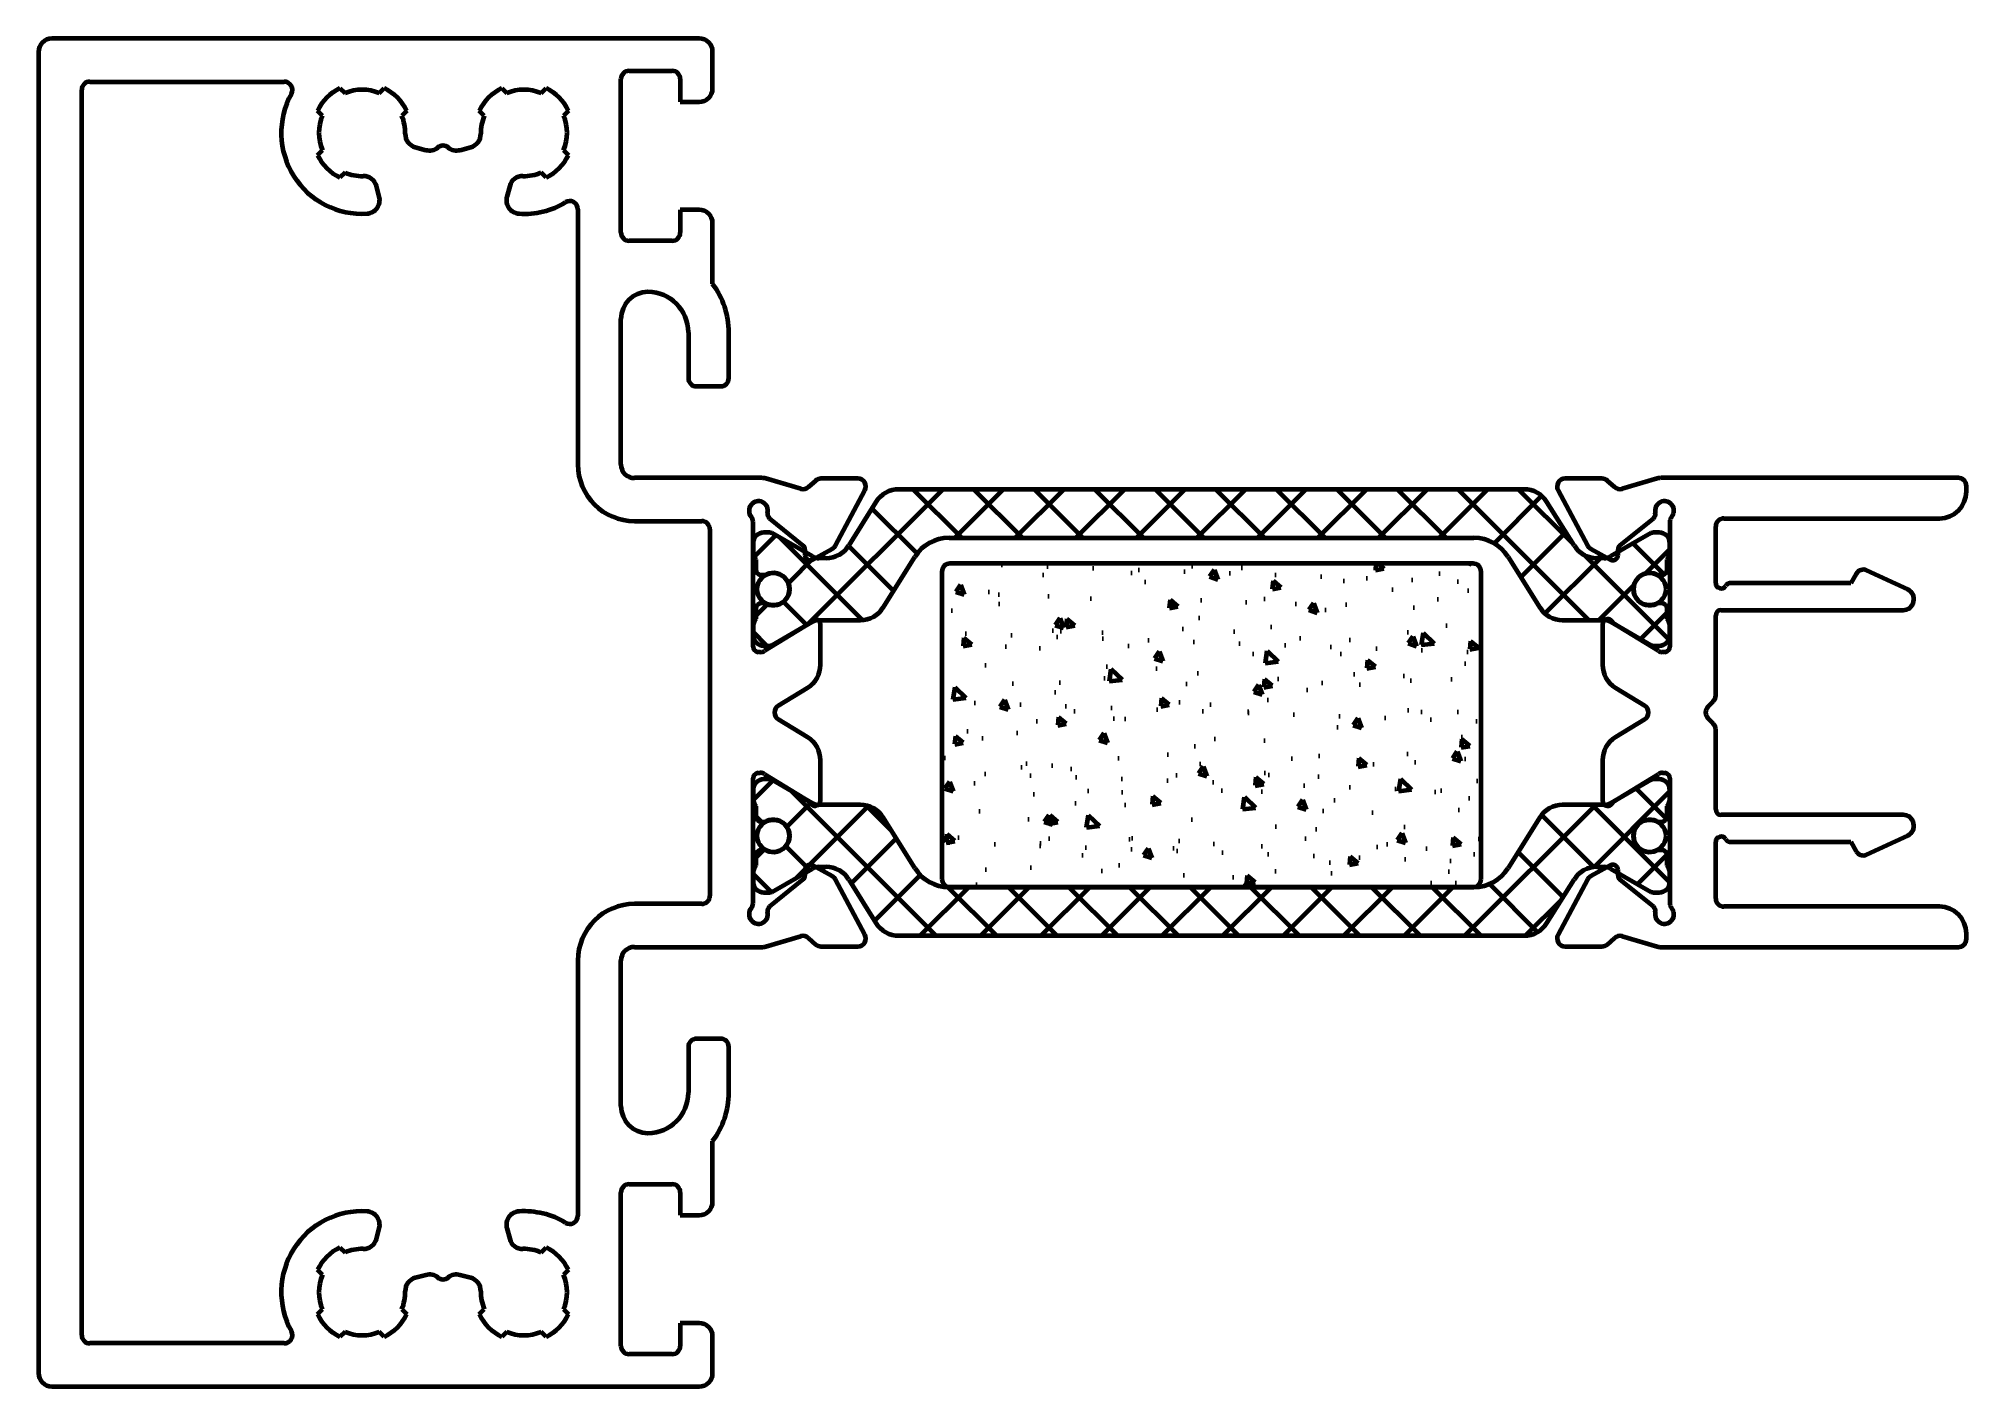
# Model space of a CAD drawing. Header units: millimetres. Extents: x 1948.3 to 2019.8, y 1019.1 to 1069.1.
import ezdxf

# ---------------------------------------------------------------- set-up
doc = ezdxf.new("R2010")
doc.units = ezdxf.units.MM
doc.layers.add('00_POLIAMIDAS', color=8, linetype='Continuous', lineweight=70)

msp = doc.modelspace()

# ---------------------------------------------------------------- hatches: boundary and pattern name
at = {"lineweight": 100}
h = msp.add_hatch(dxfattribs=at)
h.set_pattern_fill('AR-CONC', color=8, scale=0.02, angle=270, style=0)
h.paths.add_polyline_path([(2001.783, 1049.306, 0.414214), (2001.483, 1049.606), (1982.083, 1049.606, 0.414214), (1981.783, 1049.306), (1981.783, 1037.906, 0.414214), (1982.083, 1037.606), (2001.483, 1037.606, 0.414214), (2001.783, 1037.906)])
at = {"layer": '00_POLIAMIDAS'}
h = msp.add_hatch(dxfattribs=at)
h.set_pattern_fill('ANSI37', color=8, scale=0.5, style=0)
h.paths.add_polyline_path([(2004.226, 1051.89, 0.258618), (2003.378, 1052.36), (1991.783, 1052.36), (1980.187, 1052.36, 0.258618), (1979.339, 1051.89), (1978.333, 1050.28, -0.258618), (1977.485, 1049.81), (1977.223, 1049.81, -0.131652), (1976.973, 1049.877), (1975.49, 1050.733, 0.131652), (1975.39, 1050.76), (1975.183, 1050.76, 0.414214), (1974.783, 1050.36), (1974.783, 1050.014, 0.131652), (1974.823, 1049.864), (1974.883, 1049.76), (1974.883, 1049.385, 0.414214), (1975.083, 1049.185), (1975.195, 1049.185, 0.109552), (1975.279, 1049.204, -0.548663), (1976.133, 1048.66, -0.548663), (1975.279, 1048.116, 0.109552), (1975.195, 1048.135), (1975.083, 1048.135, 0.414214), (1974.883, 1047.935), (1974.883, 1047.56), (1974.823, 1047.457, 0.131652), (1974.783, 1047.307), (1974.783, 1046.96, 0.414214), (1975.183, 1046.56), (1975.39, 1046.56, 0.131652), (1975.49, 1046.587), (1976.973, 1047.443, -0.131652), (1977.223, 1047.51), (1978.76, 1047.51, 0.258618), (1979.608, 1047.98), (1980.779, 1049.855, -0.258618), (1982.052, 1050.56), (1991.783, 1050.56), (2001.514, 1050.56, -0.258618), (2002.786, 1049.855), (2003.957, 1047.98, 0.258618), (2004.806, 1047.51), (2006.343, 1047.51, -0.131652), (2006.593, 1047.443), (2008.076, 1046.587, 0.131652), (2008.176, 1046.56), (2008.383, 1046.56, 0.414214), (2008.783, 1046.96), (2008.783, 1047.307, 0.131652), (2008.743, 1047.457), (2008.683, 1047.56), (2008.683, 1047.935, 0.414214), (2008.483, 1048.135), (2008.371, 1048.135, 0.109552), (2008.286, 1048.116, -0.548663), (2007.433, 1048.66, -0.548663), (2008.286, 1049.204, 0.109552), (2008.371, 1049.185), (2008.483, 1049.185, 0.414214), (2008.683, 1049.385), (2008.683, 1049.76), (2008.743, 1049.864, 0.131652), (2008.783, 1050.014), (2008.783, 1050.36, 0.414214), (2008.383, 1050.76), (2008.176, 1050.76, 0.131652), (2008.076, 1050.733), (2006.593, 1049.877, -0.131652), (2006.343, 1049.81), (2006.08, 1049.81, -0.258618), (2005.232, 1050.28)])
h = msp.add_hatch(dxfattribs=at)
h.set_pattern_fill('ANSI37', color=8, scale=0.5, style=0)
h.paths.add_polyline_path([(1979.339, 1036.276, 0.258618), (1980.187, 1035.806), (1991.783, 1035.806), (2003.378, 1035.806, 0.258618), (2004.226, 1036.276), (2005.232, 1037.886, -0.258618), (2006.08, 1038.356), (2006.343, 1038.356, -0.131652), (2006.593, 1038.289), (2008.076, 1037.433, 0.131652), (2008.176, 1037.406), (2008.383, 1037.406, 0.414214), (2008.783, 1037.806), (2008.783, 1038.153, 0.131652), (2008.743, 1038.303), (2008.683, 1038.406), (2008.683, 1038.781, 0.414214), (2008.483, 1038.981), (2008.371, 1038.981, 0.109552), (2008.286, 1038.963, -0.548663), (2007.433, 1039.506, -0.548663), (2008.286, 1040.05, 0.109552), (2008.371, 1040.031), (2008.483, 1040.031, 0.414214), (2008.683, 1040.231), (2008.683, 1040.606), (2008.743, 1040.71, 0.131652), (2008.783, 1040.86), (2008.783, 1041.206, 0.414214), (2008.383, 1041.606), (2008.176, 1041.606, 0.131652), (2008.076, 1041.58), (2006.593, 1040.723, -0.131652), (2006.343, 1040.656), (2004.806, 1040.656, 0.258618), (2003.957, 1040.186), (2002.786, 1038.312, -0.258618), (2001.514, 1037.606), (1991.783, 1037.606), (1982.052, 1037.606, -0.258618), (1980.779, 1038.312), (1979.608, 1040.186, 0.258618), (1978.76, 1040.656), (1977.223, 1040.656, -0.131652), (1976.973, 1040.723), (1975.49, 1041.58, 0.131652), (1975.39, 1041.606), (1975.183, 1041.606, 0.414214), (1974.783, 1041.206), (1974.783, 1040.86, 0.131652), (1974.823, 1040.71), (1974.883, 1040.606), (1974.883, 1040.231, 0.414214), (1975.083, 1040.031), (1975.195, 1040.031, 0.109552), (1975.279, 1040.05, -0.548663), (1976.133, 1039.506, -0.548663), (1975.279, 1038.963, 0.109552), (1975.195, 1038.981), (1975.083, 1038.981, 0.414214), (1974.883, 1038.781), (1974.883, 1038.406), (1974.823, 1038.303, 0.131652), (1974.783, 1038.153), (1974.783, 1037.806, 0.414214), (1975.183, 1037.406), (1975.39, 1037.406, 0.131652), (1975.49, 1037.433), (1976.973, 1038.289, -0.131652), (1977.223, 1038.356), (1977.485, 1038.356, -0.258618), (1978.333, 1037.886)])

# ---------------------------------------------------------------- linework, layer by layer
at = {"lineweight": 100}
for p, q in [((1972.783, 1069.083), (1948.783, 1069.083)), ((1948.283, 1068.583), (1948.283, 1019.583)), ((1973.283, 1067.233), (1973.283, 1068.583)), ((1969.883, 1061.883), (1969.883, 1067.583)), ((1970.183, 1067.883), (1971.783, 1067.883)), ((1972.083, 1067.583), (1972.083, 1066.733)), ((1949.883, 1020.983), (1949.883, 1067.183)), ((1950.183, 1067.483), (1957.397, 1067.483)), ((1959.459, 1067.24), (1959.648, 1067.052)), ((1960.918, 1067.052), (1961.106, 1067.24)), ((1965.459, 1067.24), (1965.648, 1067.052)), ((1966.918, 1067.052), (1967.106, 1067.24)), ((1958.814, 1066.218), (1958.626, 1066.407)), ((1961.939, 1066.407), (1961.751, 1066.218)), ((1964.814, 1066.218), (1964.626, 1066.407)), ((1967.939, 1066.407), (1967.751, 1066.218)), ((1972.083, 1066.733), (1972.483, 1066.733)), ((1972.483, 1066.733), (1972.783, 1066.733)), ((1958.626, 1064.76), (1958.814, 1064.948)), ((1962.253, 1065.055), (1962.649, 1064.949)), ((1963.917, 1064.949), (1964.313, 1065.055)), ((1967.751, 1064.948), (1967.939, 1064.76)), ((1959.648, 1064.115), (1959.459, 1063.927)), ((1967.106, 1063.927), (1966.918, 1064.115)), ((1960.917, 1063.217), (1960.811, 1063.613)), ((1965.755, 1063.613), (1965.649, 1063.217)), ((1968.283, 1062.755), (1968.283, 1053.283)), ((1972.483, 1062.733), (1972.083, 1062.733)), ((1972.083, 1062.733), (1972.083, 1061.883)), ((1972.783, 1062.733), (1972.483, 1062.733)), ((1973.283, 1059.983), (1973.283, 1062.233)), ((1971.783, 1061.583), (1970.183, 1061.583)), ((1969.883, 1053.283), (1969.883, 1058.683)), ((1972.383, 1058.183), (1972.383, 1056.483)), ((1973.883, 1056.483), (1973.883, 1058.183)), ((1972.683, 1056.183), (1973.583, 1056.183)), ((1975.112, 1052.783), (1970.383, 1052.783)), ((1976.556, 1052.385), (1975.252, 1052.763)), ((1977.1, 1052.683), (1976.841, 1052.45)), ((1978.665, 1052.76), (1977.301, 1052.76)), ((2006.265, 1052.76), (2004.9, 1052.76)), ((2006.725, 1052.45), (2006.466, 1052.683)), ((2008.314, 1052.763), (2007.009, 1052.385)), ((2019.483, 1052.783), (2008.453, 1052.783)), ((2019.783, 1052.283), (2019.783, 1052.483)), ((1977.836, 1050.274), (1978.93, 1052.319)), ((2004.636, 1052.319), (2005.73, 1050.274)), ((1970.383, 1051.183), (1972.883, 1051.183)), ((1974.783, 1046.525), (1974.783, 1051.154)), ((1975.392, 1051.285), (1976.631, 1050.283)), ((2006.934, 1050.283), (2008.174, 1051.285)), ((2008.783, 1051.154), (2008.783, 1046.525)), ((2010.783, 1051.283), (2018.783, 1051.283)), ((1973.183, 1050.883), (1973.183, 1037.283)), ((2010.483, 1048.883), (2010.483, 1050.983)), ((1976.705, 1050.124), (1976.702, 1049.933)), ((1976.999, 1049.755), (1977.717, 1050.153)), ((2005.849, 1050.153), (2006.567, 1049.755)), ((2006.864, 1049.933), (2006.86, 1050.124)), ((2015.695, 1049.233), (2015.493, 1048.883)), ((2017.603, 1048.646), (2016.081, 1049.355)), ((2015.493, 1048.883), (2011.029, 1048.883)), ((2010.483, 1044.708), (2010.483, 1047.683)), ((2010.683, 1047.883), (2017.434, 1047.883)), ((1976.888, 1047.394), (1975.207, 1046.369)), ((1977.283, 1045.854), (1977.283, 1047.347)), ((2006.283, 1047.347), (2006.283, 1045.854)), ((2008.359, 1046.369), (2006.677, 1047.394)), ((1975.051, 1046.325), (1974.983, 1046.325)), ((2008.583, 1046.325), (2008.515, 1046.325)), ((1975.722, 1044.339), (1976.803, 1045)), ((2006.762, 1045), (2007.843, 1044.339)), ((2010.195, 1044.295), (2010.395, 1044.495)), ((1976.803, 1043.167), (1975.722, 1043.827)), ((2007.843, 1043.827), (2006.762, 1043.167)), ((2010.395, 1043.671), (2010.195, 1043.871)), ((2010.483, 1040.483), (2010.483, 1043.459)), ((1974.983, 1041.842), (1975.051, 1041.842)), ((1975.207, 1041.798), (1976.888, 1040.772)), ((1977.283, 1040.819), (1977.283, 1042.313)), ((2006.283, 1042.313), (2006.283, 1040.819)), ((2006.677, 1040.772), (2008.359, 1041.798)), ((2008.515, 1041.842), (2008.583, 1041.842)), ((1974.783, 1037.012), (1974.783, 1041.642)), ((2008.783, 1041.642), (2008.783, 1037.012)), ((2017.434, 1040.283), (2010.683, 1040.283)), ((2010.483, 1037.183), (2010.483, 1039.283)), ((2011.029, 1039.283), (2015.493, 1039.283)), ((2015.493, 1039.283), (2015.695, 1038.933)), ((2016.081, 1038.811), (2017.603, 1039.521)), ((1976.702, 1038.233), (1976.705, 1038.042)), ((1977.717, 1038.013), (1976.999, 1038.411)), ((2006.567, 1038.411), (2005.849, 1038.013)), ((2006.86, 1038.042), (2006.864, 1038.233)), ((1976.631, 1037.883), (1975.392, 1036.882)), ((1978.93, 1035.848), (1977.836, 1037.893)), ((2005.73, 1037.893), (2004.636, 1035.848)), ((2008.174, 1036.882), (2006.934, 1037.883)), ((1972.883, 1036.983), (1970.383, 1036.983)), ((2018.783, 1036.883), (2010.783, 1036.883)), ((1970.383, 1035.383), (1975.112, 1035.383)), ((1975.252, 1035.403), (1976.556, 1035.782)), ((1976.841, 1035.717), (1977.1, 1035.483)), ((1977.301, 1035.406), (1978.665, 1035.406)), ((2004.9, 1035.406), (2006.265, 1035.406)), ((2006.466, 1035.483), (2006.725, 1035.717)), ((2007.009, 1035.782), (2008.314, 1035.403)), ((2008.453, 1035.383), (2019.483, 1035.383)), ((2019.783, 1035.683), (2019.783, 1035.883)), ((1968.283, 1034.883), (1968.283, 1025.412)), ((1969.883, 1029.483), (1969.883, 1034.883)), ((1973.583, 1031.983), (1972.683, 1031.983)), ((1972.383, 1031.683), (1972.383, 1029.983)), ((1973.883, 1029.983), (1973.883, 1031.683)), ((1973.283, 1025.933), (1973.283, 1028.183)), ((1969.883, 1020.583), (1969.883, 1026.283)), ((1970.183, 1026.583), (1971.783, 1026.583)), ((1972.083, 1026.283), (1972.083, 1025.433)), ((1972.083, 1025.433), (1972.483, 1025.433)), ((1972.483, 1025.433), (1972.783, 1025.433)), ((1960.811, 1024.553), (1960.917, 1024.949)), ((1965.649, 1024.949), (1965.755, 1024.553)), ((1959.459, 1024.24), (1959.648, 1024.052)), ((1966.918, 1024.052), (1967.106, 1024.24)), ((1958.814, 1023.218), (1958.626, 1023.407)), ((1962.649, 1023.217), (1962.253, 1023.111)), ((1964.313, 1023.111), (1963.917, 1023.217)), ((1967.939, 1023.407), (1967.751, 1023.218)), ((1958.626, 1021.76), (1958.814, 1021.948)), ((1961.751, 1021.948), (1961.939, 1021.76)), ((1964.626, 1021.76), (1964.814, 1021.948)), ((1967.751, 1021.948), (1967.939, 1021.76)), ((1959.648, 1021.115), (1959.459, 1020.927)), ((1961.106, 1020.927), (1960.918, 1021.115)), ((1965.648, 1021.115), (1965.459, 1020.927)), ((1967.106, 1020.927), (1966.918, 1021.115)), ((1972.483, 1021.433), (1972.083, 1021.433)), ((1972.083, 1021.433), (1972.083, 1020.583)), ((1972.783, 1021.433), (1972.483, 1021.433)), ((1957.397, 1020.683), (1950.183, 1020.683)), ((1973.283, 1019.583), (1973.283, 1020.933)), ((1971.783, 1020.283), (1970.183, 1020.283)), ((1948.783, 1019.083), (1972.783, 1019.083))]:
    msp.add_line(p, q, dxfattribs=at)
for centre, radius, start, end in [((1948.783, 1068.583), 0.5, 90, 180), ((1972.783, 1068.583), 0.5, 360, 90), ((1970.183, 1067.583), 0.3, 90, 180), ((1971.783, 1067.583), 0.3, 0, 90), ((1950.183, 1067.183), 0.3, 90, 180), ((1960.283, 1065.583), 3, 150.99745, 273.46304), ((1957.397, 1067.183), 0.3, 330.99745, 90), ((1960.283, 1065.583), 1.85, 116.42339, 153.57661), ((1960.283, 1065.583), 1.6, 66.61385, 113.38615), ((1960.283, 1065.583), 1.85, 26.42339, 63.57661), ((1966.283, 1065.583), 1.85, 116.42339, 153.57661), ((1966.283, 1065.583), 1.6, 66.61385, 113.38615), ((1966.283, 1065.583), 1.85, 26.42339, 63.57661), ((1972.783, 1067.233), 0.5, 270, 0), ((1960.283, 1065.583), 1.6, 156.61385, 203.38615), ((1960.283, 1065.583), 1.6, 358.77415, 23.38615), ((1966.283, 1065.583), 1.6, 156.61385, 181.22585), ((1966.283, 1065.583), 1.6, 336.61385, 23.38615), ((1962.382, 1065.538), 0.5, 178.77415, 255), ((1964.183, 1065.538), 0.5, 285, 1.22585), ((1960.283, 1065.583), 1.85, 206.42339, 243.57661), ((1962.778, 1065.432), 0.5, 255, 309.10225), ((1963.283, 1064.811), 0.3, 50.89775, 129.10225), ((1963.787, 1065.432), 0.5, 230.89775, 285), ((1966.283, 1065.583), 1.85, 296.42339, 333.57661), ((1960.283, 1065.583), 1.6, 246.61385, 271.22585), ((1960.328, 1063.484), 0.5, 15, 91.22585), ((1966.238, 1063.484), 0.5, 88.77415, 165), ((1966.283, 1065.583), 1.6, 268.77415, 293.38615), ((1960.434, 1063.088), 0.5, 273.46304, 15), ((1966.132, 1063.088), 0.5, 165, 266.53696), ((1966.283, 1065.583), 3, 266.53696, 301.00758), ((1967.983, 1062.755), 0.3, 0, 121.00758), ((1972.783, 1062.233), 0.5, 0, 90), ((1970.183, 1061.883), 0.3, 180, 270), ((1971.783, 1061.883), 0.3, 270, 0), ((1970.883, 1058.683), 1, 90, 180), ((1970.883, 1058.183), 1.5, 0, 90), ((1970.883, 1058.183), 3, 360, 36.8699), ((1972.683, 1056.483), 0.3, 180, 270), ((1973.583, 1056.483), 0.3, 270, 0), ((1970.383, 1053.283), 2.1, 180, 270), ((1970.383, 1053.283), 0.5, 180, 270), ((1975.112, 1052.283), 0.5, 73.8116, 90), ((1977.301, 1052.46), 0.3, 90, 132), ((1978.665, 1052.46), 0.3, 331.85697, 90), ((2004.9, 1052.46), 0.3, 90, 208.14303), ((2006.265, 1052.46), 0.3, 48, 90), ((2008.453, 1052.283), 0.5, 90, 106.1884), ((2019.483, 1052.483), 0.3, 0, 90), ((1974.983, 1051.569), 0.35, 346.43141, 219.71457), ((1976.64, 1052.673), 0.3, 253.8116, 312), ((2006.925, 1052.673), 0.3, 228, 286.1884), ((2008.583, 1051.569), 0.35, 320.28543, 193.56859), ((2018.783, 1052.283), 1, 270, 360), ((1972.883, 1050.883), 0.3, 0, 90), ((1974.483, 1051.154), 0.3, 0, 39.71457), ((1975.517, 1051.44), 0.2, 166.43141, 231.0594), ((2008.048, 1051.44), 0.2, 308.9406, 13.56859), ((2009.083, 1051.154), 0.3, 140.28543, 180), ((2010.783, 1050.983), 0.3, 90, 180), ((1976.505, 1050.128), 0.2, 359, 51.0594), ((1976.902, 1049.93), 0.2, 179, 299), ((1977.571, 1050.415), 0.3, 299, 331.85697), ((2005.994, 1050.415), 0.3, 208.14303, 241), ((2006.664, 1049.93), 0.2, 241, 1), ((2007.06, 1050.128), 0.2, 128.9406, 181), ((2015.955, 1049.083), 0.3, 65, 150), ((2010.683, 1048.883), 0.2, 180, 330), ((2011.029, 1048.683), 0.2, 90, 150), ((2017.434, 1048.283), 0.4, 270, 65), ((1977.083, 1047.347), 0.2, 360, 166.37779), ((2006.483, 1047.347), 0.2, 13.62221, 180), ((2010.683, 1047.683), 0.2, 90, 180), ((1974.983, 1046.525), 0.2, 180, 270), ((1975.051, 1046.625), 0.3, 270, 301.38013), ((2008.515, 1046.625), 0.3, 238.61987, 270), ((2008.583, 1046.525), 0.2, 270, 0), ((1976.283, 1045.854), 1, 301.38013, 0), ((2007.283, 1045.854), 1, 180, 238.61987), ((2010.183, 1044.708), 0.3, 315, 0), ((1975.878, 1044.083), 0.3, 121.42002, 238.57998), ((2007.687, 1044.083), 0.3, 301.42002, 58.57998), ((2010.407, 1044.083), 0.3, 135, 225), ((2010.183, 1043.459), 0.3, 0, 45), ((1976.283, 1042.313), 1, 360, 58.61987), ((2007.283, 1042.313), 1, 121.38013, 180), ((1974.983, 1041.642), 0.2, 90, 180), ((1975.051, 1041.542), 0.3, 58.61987, 90), ((2008.515, 1041.542), 0.3, 90, 121.38013), ((2008.583, 1041.642), 0.2, 0, 90), ((1977.083, 1040.819), 0.2, 193.62221, 0), ((2006.483, 1040.819), 0.2, 180, 346.37779), ((2010.683, 1040.483), 0.2, 180, 270), ((2017.434, 1039.883), 0.4, 295, 90), ((2010.683, 1039.283), 0.2, 30, 180), ((2011.029, 1039.483), 0.2, 210, 270), ((2015.955, 1039.083), 0.3, 210, 295), ((1976.902, 1038.237), 0.2, 61, 181), ((2006.664, 1038.237), 0.2, 359, 119), ((1976.505, 1038.039), 0.2, 308.9406, 1), ((1977.571, 1037.751), 0.3, 28.14303, 61), ((2005.994, 1037.751), 0.3, 119, 151.85697), ((2007.06, 1038.039), 0.2, 179, 231.0594), ((1970.383, 1034.883), 2.1, 90, 180), ((1972.883, 1037.283), 0.3, 270, 0), ((1974.983, 1036.597), 0.35, 140.28543, 13.56859), ((1974.483, 1037.012), 0.3, 320.28543, 360), ((1975.517, 1036.726), 0.2, 128.9406, 193.56859), ((2008.048, 1036.726), 0.2, 346.43141, 51.0594), ((2008.583, 1036.597), 0.35, 166.43141, 39.71457), ((2009.083, 1037.012), 0.3, 180, 219.71457), ((2010.783, 1037.183), 0.3, 180, 270), ((2018.783, 1035.883), 1, 0, 90), ((1970.383, 1034.883), 0.5, 90, 180), ((1975.112, 1035.883), 0.5, 270, 286.1884), ((1976.64, 1035.494), 0.3, 48, 106.1884), ((1977.301, 1035.706), 0.3, 228, 270), ((1978.665, 1035.706), 0.3, 270, 28.14303), ((2004.9, 1035.706), 0.3, 151.85697, 270), ((2006.265, 1035.706), 0.3, 270, 312), ((2006.925, 1035.494), 0.3, 73.8116, 132), ((2008.453, 1035.883), 0.5, 253.8116, 270), ((2019.483, 1035.683), 0.3, 270, 0), ((1972.683, 1031.683), 0.3, 90, 180), ((1973.583, 1031.683), 0.3, 360, 90), ((1970.883, 1029.983), 1.5, 270, 0), ((1970.883, 1029.983), 3, 323.1301, 0), ((1970.883, 1029.483), 1, 180, 270), ((1970.183, 1026.283), 0.3, 90, 180), ((1971.783, 1026.283), 0.3, 0, 90), ((1960.283, 1022.583), 3, 86.53696, 209.00255), ((1960.434, 1025.079), 0.5, 345, 86.53696), ((1966.132, 1025.079), 0.5, 93.46304, 195), ((1966.283, 1022.583), 3, 58.99242, 93.46304), ((1967.983, 1025.412), 0.3, 238.99242, 360), ((1972.783, 1025.933), 0.5, 270, 0), ((1960.283, 1022.583), 1.85, 116.42339, 153.57661), ((1960.283, 1022.583), 1.6, 88.77415, 113.38615), ((1960.328, 1024.683), 0.5, 268.77415, 345), ((1966.238, 1024.683), 0.5, 195, 271.22585), ((1966.283, 1022.583), 1.6, 66.61385, 91.22585), ((1966.283, 1022.583), 1.85, 26.42339, 63.57661), ((1960.283, 1022.583), 1.6, 156.61385, 203.38615), ((1962.778, 1022.734), 0.5, 50.89775, 105), ((1963.787, 1022.734), 0.5, 75, 129.10225), ((1966.283, 1022.583), 1.6, 336.61385, 23.38615), ((1960.283, 1022.583), 1.6, 336.61385, 1.22585), ((1962.382, 1022.628), 0.5, 105, 181.22585), ((1963.283, 1023.355), 0.3, 230.89775, 309.10225), ((1964.183, 1022.628), 0.5, 358.77415, 75), ((1966.283, 1022.583), 1.6, 178.77415, 203.38615), ((1960.283, 1022.583), 1.85, 206.42339, 243.57661), ((1960.283, 1022.583), 1.85, 296.42339, 333.57661), ((1966.283, 1022.583), 1.85, 206.42339, 243.57661), ((1966.283, 1022.583), 1.85, 296.42339, 333.57661), ((1957.397, 1020.983), 0.3, 270, 29.00255), ((1960.283, 1022.583), 1.6, 246.61385, 293.38615), ((1966.283, 1022.583), 1.6, 246.61385, 293.38615), ((1972.783, 1020.933), 0.5, 0, 90), ((1950.183, 1020.983), 0.3, 180, 270), ((1970.183, 1020.583), 0.3, 180, 270), ((1971.783, 1020.583), 0.3, 270, 360), ((1948.783, 1019.583), 0.5, 180, 270), ((1972.783, 1019.583), 0.5, 270, 360)]:
    msp.add_arc(centre, radius, start, end, dxfattribs=at)
at = {"layer": '00_POLIAMIDAS'}
for p, q in [((1979.339, 1051.89), (1978.333, 1050.28)), ((1991.783, 1052.36), (1980.187, 1052.36)), ((2003.378, 1052.36), (1991.783, 1052.36)), ((2005.232, 1050.28), (2004.226, 1051.89)), ((1974.783, 1050.36), (1974.783, 1050.014)), ((1975.39, 1050.76), (1975.183, 1050.76)), ((1976.973, 1049.877), (1975.49, 1050.733)), ((1982.052, 1050.56), (1991.783, 1050.56)), ((1991.783, 1050.56), (2001.514, 1050.56)), ((2008.076, 1050.733), (2006.593, 1049.877)), ((2008.383, 1050.76), (2008.176, 1050.76)), ((2008.783, 1050.014), (2008.783, 1050.36)), ((1974.823, 1049.864), (1974.883, 1049.76)), ((1974.883, 1049.76), (1974.883, 1049.385)), ((1977.485, 1049.81), (1977.223, 1049.81)), ((1979.608, 1047.98), (1980.779, 1049.855)), ((2002.786, 1049.855), (2003.957, 1047.98)), ((2006.343, 1049.81), (2006.08, 1049.81)), ((2008.683, 1049.76), (2008.743, 1049.864)), ((2008.683, 1049.385), (2008.683, 1049.76)), ((1975.083, 1049.185), (1975.195, 1049.185)), ((1981.783, 1049.306), (1981.783, 1037.906)), ((2001.483, 1049.606), (1982.083, 1049.606)), ((2001.783, 1037.906), (2001.783, 1049.306)), ((2008.371, 1049.185), (2008.483, 1049.185)), ((1974.883, 1047.56), (1974.823, 1047.457)), ((1974.883, 1047.935), (1974.883, 1047.56)), ((1975.195, 1048.135), (1975.083, 1048.135)), ((1977.223, 1047.51), (1978.76, 1047.51)), ((2004.806, 1047.51), (2006.343, 1047.51)), ((2008.483, 1048.135), (2008.371, 1048.135)), ((2008.683, 1047.56), (2008.683, 1047.935)), ((2008.743, 1047.457), (2008.683, 1047.56)), ((1974.783, 1047.307), (1974.783, 1046.96)), ((1975.49, 1046.587), (1976.973, 1047.443)), ((2006.593, 1047.443), (2008.076, 1046.587)), ((2008.783, 1046.96), (2008.783, 1047.307)), ((1975.183, 1046.56), (1975.39, 1046.56)), ((2008.176, 1046.56), (2008.383, 1046.56)), ((1974.783, 1041.206), (1974.783, 1040.86)), ((1975.39, 1041.606), (1975.183, 1041.606)), ((1976.973, 1040.723), (1975.49, 1041.58)), ((2008.076, 1041.58), (2006.593, 1040.723)), ((2008.383, 1041.606), (2008.176, 1041.606)), ((2008.783, 1040.86), (2008.783, 1041.206)), ((1974.823, 1040.71), (1974.883, 1040.606)), ((1974.883, 1040.606), (1974.883, 1040.231)), ((1978.76, 1040.656), (1977.223, 1040.656)), ((2006.343, 1040.656), (2004.806, 1040.656)), ((2008.683, 1040.606), (2008.743, 1040.71)), ((2008.683, 1040.231), (2008.683, 1040.606)), ((1975.083, 1040.031), (1975.195, 1040.031)), ((1980.779, 1038.312), (1979.608, 1040.186)), ((2003.957, 1040.186), (2002.786, 1038.312)), ((2008.371, 1040.031), (2008.483, 1040.031)), ((1975.195, 1038.981), (1975.083, 1038.981)), ((2008.483, 1038.981), (2008.371, 1038.981)), ((1974.883, 1038.406), (1974.823, 1038.303)), ((1974.883, 1038.781), (1974.883, 1038.406)), ((1975.49, 1037.433), (1976.973, 1038.289)), ((1977.223, 1038.356), (1977.485, 1038.356)), ((2006.08, 1038.356), (2006.343, 1038.356)), ((2006.593, 1038.289), (2008.076, 1037.433)), ((2008.683, 1038.406), (2008.683, 1038.781)), ((2008.743, 1038.303), (2008.683, 1038.406)), ((1974.783, 1038.153), (1974.783, 1037.806)), ((1978.333, 1037.886), (1979.339, 1036.276)), ((1991.783, 1037.606), (1982.052, 1037.606)), ((1982.083, 1037.606), (2001.483, 1037.606)), ((2001.514, 1037.606), (1991.783, 1037.606)), ((2004.226, 1036.276), (2005.232, 1037.886)), ((2008.783, 1037.806), (2008.783, 1038.153)), ((1975.183, 1037.406), (1975.39, 1037.406)), ((2008.176, 1037.406), (2008.383, 1037.406)), ((1980.187, 1035.806), (1991.783, 1035.806)), ((1991.783, 1035.806), (2003.378, 1035.806))]:
    msp.add_line(p, q, dxfattribs=at)
for centre in [(1975.533, 1048.66), (1975.533, 1048.66), (2008.033, 1048.66), (1975.533, 1039.506), (1975.533, 1039.506), (2008.033, 1039.506)]:
    msp.add_circle(centre, 0.6, dxfattribs=at)
for centre, radius, start, end in [((1980.187, 1051.36), 1, 90, 148), ((2003.378, 1051.36), 1, 32, 90), ((1975.183, 1050.36), 0.4, 90, 180), ((1975.39, 1050.56), 0.2, 60, 90), ((1982.052, 1049.06), 1.5, 90, 148), ((2001.514, 1049.06), 1.5, 32, 90), ((2008.176, 1050.56), 0.2, 90, 120), ((2008.383, 1050.36), 0.4, 0, 90), ((1975.083, 1050.014), 0.3, 180, 210), ((1977.223, 1050.31), 0.5, 240, 270), ((1977.485, 1050.81), 1, 270, 328), ((2006.08, 1050.81), 1, 212, 270), ((2006.343, 1050.31), 0.5, 270, 300), ((2008.483, 1050.014), 0.3, 330, 360), ((1975.083, 1049.385), 0.2, 180, 270), ((1975.195, 1049.385), 0.2, 270, 295.00783), ((1975.533, 1048.66), 0.6, 244.99217, 115.00783), ((1982.083, 1049.306), 0.3, 90, 180), ((2001.483, 1049.306), 0.3, 0, 90), ((2008.033, 1048.66), 0.6, 64.99217, 295.00783), ((2008.371, 1049.385), 0.2, 244.99217, 270), ((2008.483, 1049.385), 0.2, 270, 0), ((1975.083, 1047.935), 0.2, 90, 180), ((1975.195, 1047.935), 0.2, 64.99217, 90), ((1977.223, 1047.01), 0.5, 90, 120), ((1978.76, 1048.51), 1, 270, 328), ((2004.806, 1048.51), 1, 212, 270), ((2006.343, 1047.01), 0.5, 60, 90), ((2008.371, 1047.935), 0.2, 90, 115.00783), ((2008.483, 1047.935), 0.2, 360, 90), ((1975.083, 1047.307), 0.3, 150, 180), ((1975.183, 1046.96), 0.4, 180, 270), ((2008.383, 1046.96), 0.4, 270, 360), ((2008.483, 1047.307), 0.3, 0, 30), ((1975.39, 1046.76), 0.2, 270, 300), ((2008.176, 1046.76), 0.2, 240, 270), ((1975.183, 1041.206), 0.4, 90, 180), ((1975.39, 1041.406), 0.2, 60, 90), ((2008.176, 1041.406), 0.2, 90, 120), ((2008.383, 1041.206), 0.4, 0, 90), ((1975.083, 1040.86), 0.3, 180, 210), ((1977.223, 1041.156), 0.5, 240, 270), ((1978.76, 1039.656), 1, 32, 90), ((2004.806, 1039.656), 1, 90, 148), ((2006.343, 1041.156), 0.5, 270, 300), ((2008.483, 1040.86), 0.3, 330, 360), ((1975.083, 1040.231), 0.2, 180, 270), ((1975.195, 1040.231), 0.2, 270, 295.00783), ((1975.533, 1039.506), 0.6, 244.99217, 115.00783), ((2008.033, 1039.506), 0.6, 64.99217, 295.00783), ((2008.371, 1040.231), 0.2, 244.99217, 270), ((2008.483, 1040.231), 0.2, 270, 0), ((1975.083, 1038.781), 0.2, 90, 180), ((1975.195, 1038.781), 0.2, 64.99217, 90), ((2008.371, 1038.781), 0.2, 90, 115.00783), ((2008.483, 1038.781), 0.2, 0, 90), ((1975.083, 1038.153), 0.3, 150, 180), ((1977.223, 1037.856), 0.5, 90, 120), ((1977.485, 1037.356), 1, 32, 90), ((1982.052, 1039.106), 1.5, 212, 270), ((2001.514, 1039.106), 1.5, 270, 328), ((2006.08, 1037.356), 1, 90, 148), ((2006.343, 1037.856), 0.5, 60, 90), ((2008.483, 1038.153), 0.3, 0, 30), ((1975.183, 1037.806), 0.4, 180, 270), ((1982.083, 1037.906), 0.3, 180, 270), ((2001.483, 1037.906), 0.3, 270, 0), ((2008.383, 1037.806), 0.4, 270, 360), ((1975.39, 1037.606), 0.2, 270, 300), ((2008.176, 1037.606), 0.2, 240, 270), ((1980.187, 1036.806), 1, 212, 270), ((2003.378, 1036.806), 1, 270, 328)]:
    msp.add_arc(centre, radius, start, end, dxfattribs=at)

doc.saveas('drawing.dxf')
